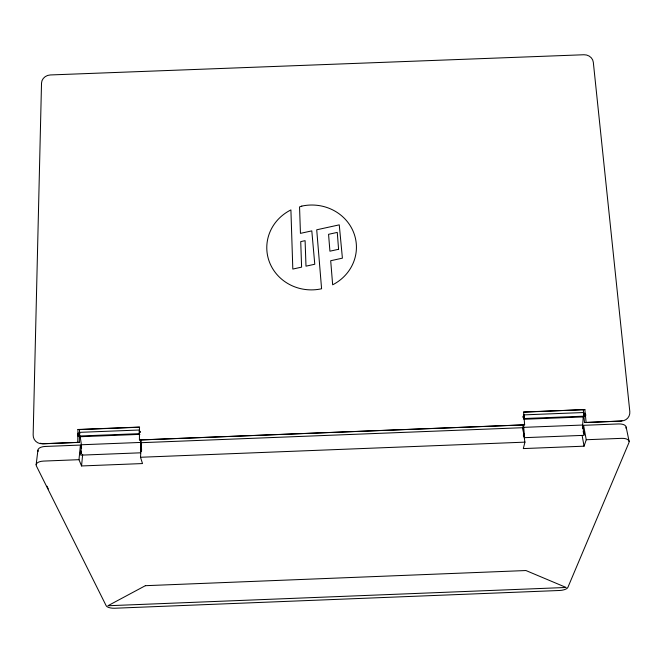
<?xml version="1.0" encoding="UTF-8"?>
<svg xmlns="http://www.w3.org/2000/svg" width="663" height="663" viewBox="0 0 663 663"><rect width="100%" height="100%" fill="white"/><g stroke="black" fill="none" stroke-linecap="round" stroke-linejoin="round"><path stroke-width="0.99" d="M586.092 422.397L584.882 409.61L523.596 412.013L524.64 424.817L523.422 424.933L140.614 439.967L139.429 439.942L139.437 427.071L77.952 429.483L77.77 442.362L42.275 443.754A9.547 8.967 -38.3 0 1 33.15 434.911L41.52 83.124A8.702 7.782 -16.7 0 1 50.313 74.952L583.921 54.747A8.677 7.757 13.6 0 1 593.31 62.214L629.809 411.508A9.522 8.934 35 0 1 621.455 421.013L584.493 422.538L583.854 415.817M583.664 433.229L583.349 431.431L583.109 431.92M79.353 436.022L79.403 432.359L139.263 430.014L139.255 433.677L79.353 436.022L80.198 436.718L139.901 434.373M40.534 443.199A9.489 8.909 -38.3 0 0 44.073 443.754L79.345 442.37L79.436 435.608M79.469 433.594L79.519 429.583L139.611 427.221M523.737 434.688C523.894 431.911 524.657 437.257 523.853 435.939M140.523 439.412L140.515 452.812L80.778 455.158L81.4 444.765L80.198 436.718M141.161 449.216L141.169 439.536M585.752 415.295L585.661 415.842M523.397 415.676L524.052 414.872L583.722 412.527L584.07 416.173L583.249 416.928L582.636 425.041L584.103 435.334L524.549 437.671L523.48 424.328M583.78 415.577L583.771 414.466M38.147 451.362A9.439 4.475 4.9 0 1 45.291 446.456L80.422 445.072L78.98 459.683L81.549 465.956L142.504 463.561L140.506 457.263L141.451 442.677L522.759 427.701L524.922 442.146L523.322 448.578L584.07 446.182L586.249 439.735L583.589 425.315L618.587 423.939A9.423 4.459 -9.7 0 1 625.98 428.265M522.8 424.511L523.886 436.718L524.549 437.671M584.385 433.486C583.382 426.765 584.484 439.196 583.995 431.422M523.43 436.014L523.43 434.779M80.306 453.152L80.496 451.23L80.745 451.768M81.549 465.956L82.676 454.337M80.803 453.061L80.513 453.799L80.48 451.23M36.142 464.763L37.924 450.177M79.237 435.251L79.187 435.525A1.483 0.605 86.2 0 1 78.3 435.632A1.483 0.605 86.2 0 1 77.936 436.121M582.57 428.431L583.589 425.315M523.994 418.552L523.82 415.61L523.637 417.375M81.226 451.196L81.184 453.674M79.966 435.964L79.51 434.679L79.925 433.212M141.575 448.826L141.542 451.254M523.422 412.171L584.882 409.61M584.07 416.173L524.35 418.519L524.052 414.872M523.729 419.265L583.249 416.928M139.429 439.942L524.64 424.817M584.493 422.538L619.632 421.154A9.464 8.876 34.9 0 0 621.993 420.756M81.4 444.765L140.887 442.428M523.331 427.37L582.636 425.041M78.98 459.683L43.567 461.083A9.514 4.417 4.7 0 0 36.374 465.932L106.204 605.8A7.326 2.743 1.7 0 0 114.674 608.236L559.622 590.484A7.31 2.735 -6.4 0 0 567.884 587.385L628.963 442.611A9.497 4.392 -9.5 0 0 621.538 438.351L586.249 439.735M140.506 457.263L524.922 442.146M585.421 413.82L585.769 414.756M77.77 442.362L79.345 442.37M77.952 429.483L79.519 429.583M46.974 486.178L48.283 488.929M140.854 451.412L140.995 449.224M80.422 445.072L81.632 448.105M79.17 433.942L79.112 433.718A1.483 0.605 86.2 0 0 78.209 433.445A1.483 0.605 86.2 0 0 78.3 435.632M626.137 427.071L629.129 441.434M582.155 435.666L584.07 446.182M583.291 409.825L583.672 413.82M583.979 414.168A1.483 0.622 89.3 0 1 584.923 413.546A1.483 0.622 89.3 0 1 584.948 415.9A1.483 0.622 89.3 0 1 583.995 415.303M523.48 415.676A1.483 0.472 88.9 0 1 523.878 417.068A1.483 0.472 88.9 0 1 523.571 418.544M522.9 416.339A1.483 0.472 88.9 0 1 522.983 417.458M585.064 415.908A1.483 0.622 89.3 0 1 584.948 415.635M584.849 414.168A1.483 0.622 89.3 0 1 585.031 413.555M77.977 433.295A1.483 0.605 86.2 0 1 78.242 433.784M140.498 432.475A1.483 0.464 86.6 0 1 140.49 431.348M145.371 585.694L107.912 605.75L566.136 587.468L525.933 570.536L145.371 585.694M301.798 206.102L299.543 206.889L300.447 233.359L311.801 230.873L314.776 264.239L305.991 266.17L305.096 240.661L300.729 241.614L301.599 267.131L292.814 269.07L290.908 209.922A44.827 42.424 -2.8 0 0 269.534 262.308A44.827 42.424 -2.8 0 0 321.588 288.77L316.715 229.796L339.257 224.856L342.406 258.156L330.696 260.733L332.652 284.808A44.827 42.424 -2.8 0 0 353.644 232.506A44.827 42.424 -2.8 0 0 301.798 206.102M338.578 249.288L329.925 251.186L328.558 234.312L337.268 232.406L338.578 249.288"/></g></svg>
